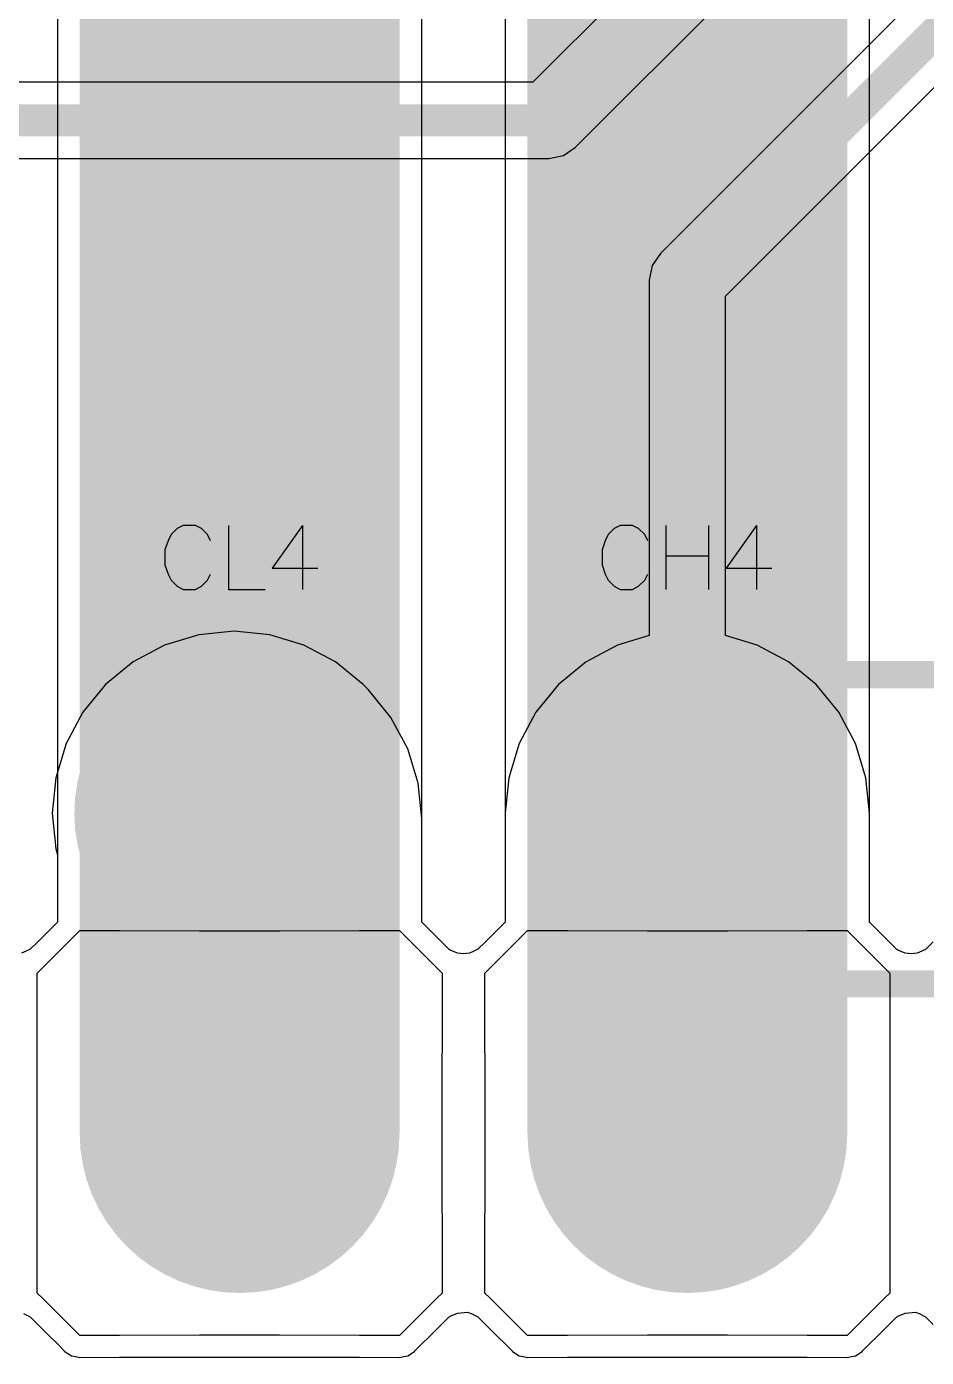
# Model space of a CAD drawing. Header units: millimetres. Extents: x 59 to 152, y 30 to 146.
# Drawn here: x 117.7 to 126.14, y 57.4 to 69.88 of the extents above; entities that cross this region are included whole.
import ezdxf

# ---------------------------------------------------------------- set-up
doc = ezdxf.new("R2010")
doc.units = ezdxf.units.MM
for name, color, linetype in [('BottomLayer', 5, 'Continuous'), ('BottomSolder', 6, 'Continuous'), ('MultiLayer', 9, 'Continuous'), ('PadHoleLayer', 156, 'Continuous'), ('TopLayer', 1, 'Continuous'), ('TopOverlay', 2, 'Continuous'), ('TopSolder', 216, 'Continuous'), ('ViaHoleLayer', 16, 'Continuous')]:
    doc.layers.add(name, color=color, linetype=linetype)

# ---------------------------------------------------------------- blocks, each defined once
blk = doc.blocks.new('RUEF250_233')
at = {"layer": 'BottomLayer', "const_width": 1}
for points in [[(-3, 0, 1), (-2, 0, 1)], [(2, 0, 1), (3, 0, 1)]]:
    blk.add_lwpolyline(points, format="xyb", close=True, dxfattribs=at)
at = {"layer": 'BottomSolder', "const_width": 1.05}
for points in [[(-3.025, 0, 1), (-1.975, 0, 1)], [(1.975, 0, 1), (3.025, 0, 1)]]:
    blk.add_lwpolyline(points, format="xyb", close=True, dxfattribs=at)
at = {"layer": 'MultiLayer', "const_width": 1}
for points in [[(-3, 0, 1), (-2, 0, 1)], [(2, 0, 1), (3, 0, 1)]]:
    blk.add_lwpolyline(points, format="xyb", close=True, dxfattribs=at)
at = {"layer": 'PadHoleLayer', "const_width": 0.8}
for points in [[(-2.9, 0, 1), (-2.1, 0, 1)], [(2.1, 0, 1), (2.9, 0, 1)]]:
    blk.add_lwpolyline(points, format="xyb", close=True, dxfattribs=at)
at = {"layer": 'TopLayer', "const_width": 1}
for points in [[(-3, 0, 1), (-2, 0, 1)], [(2, 0, 1), (3, 0, 1)]]:
    blk.add_lwpolyline(points, format="xyb", close=True, dxfattribs=at)
at = {"layer": 'TopOverlay', "const_width": 0.254}
for points in [[(-5.75, -1.4), (-5.75, 1.5)], [(-5.75, 1.5), (-4, 1.5)], [(4, 1.5), (5.7, 1.5)], [(5.7, -1.5), (5.7, 1.5)], [(-5.75, -1.4), (-4, -1.4)], [(4, -1.5), (5.7, -1.5)]]:
    blk.add_lwpolyline(points, dxfattribs=at)
at = {"layer": 'TopOverlay', "const_width": 0.127}
for points in [[(-5.813, 1.5, 1), (-5.686, 1.5, 1)], [(-5.813, 1.5, 1), (-5.686, 1.5, 1)], [(-4.063, 1.5, 1), (-3.936, 1.5, 1)], [(3.936, 1.5, 1), (4.063, 1.5, 1)], [(5.636, 1.5, 1), (5.763, 1.5, 1)], [(5.636, 1.5, 1), (5.763, 1.5, 1)], [(-5.813, -1.4, 1), (-5.686, -1.4, 1)], [(-5.813, -1.4, 1), (-5.686, -1.4, 1)], [(-4.063, -1.4, 1), (-3.936, -1.4, 1)], [(3.936, -1.5, 1), (4.063, -1.5, 1)], [(5.636, -1.5, 1), (5.763, -1.5, 1)], [(5.636, -1.5, 1), (5.763, -1.5, 1)]]:
    blk.add_lwpolyline(points, format="xyb", close=True, dxfattribs=at)
at = {"layer": 'TopSolder', "const_width": 1.05}
for points in [[(-3.025, 0, 1), (-1.975, 0, 1)], [(1.975, 0, 1), (3.025, 0, 1)]]:
    blk.add_lwpolyline(points, format="xyb", close=True, dxfattribs=at)
blk = doc.blocks.new('M____F___0039301101_323')
at = {"layer": 'BottomLayer', "const_width": 1.4}
for points in [[(-0.7, 5.5, 1), (0.7, 5.5, 1)], [(3.5, 5.5, 1), (4.9, 5.5, 1)]]:
    blk.add_lwpolyline(points, format="xyb", close=True, dxfattribs=at)
at = {"layer": 'BottomSolder', "const_width": 1.45}
for points in [[(-0.725, 5.5, 1), (0.725, 5.5, 1)], [(3.475, 5.5, 1), (4.925, 5.5, 1)]]:
    blk.add_lwpolyline(points, format="xyb", close=True, dxfattribs=at)
at = {"layer": 'MultiLayer', "const_width": 1.4}
for points in [[(-0.7, 5.5, 1), (0.7, 5.5, 1)], [(3.5, 5.5, 1), (4.9, 5.5, 1)]]:
    blk.add_lwpolyline(points, format="xyb", close=True, dxfattribs=at)
at = {"layer": 'PadHoleLayer', "const_width": 0.9}
for points in [[(-0.45, 5.5, 1), (0.45, 5.5, 1)], [(3.75, 5.5, 1), (4.65, 5.5, 1)]]:
    blk.add_lwpolyline(points, format="xyb", close=True, dxfattribs=at)
at = {"layer": 'TopLayer', "const_width": 1.4}
for points in [[(-0.7, 5.5, 1), (0.7, 5.5, 1)], [(3.5, 5.5, 1), (4.9, 5.5, 1)]]:
    blk.add_lwpolyline(points, format="xyb", close=True, dxfattribs=at)
at = {"layer": 'TopSolder', "const_width": 1.45}
for points in [[(-0.725, 5.5, 1), (0.725, 5.5, 1)], [(3.475, 5.5, 1), (4.925, 5.5, 1)]]:
    blk.add_lwpolyline(points, format="xyb", close=True, dxfattribs=at)

msp = doc.modelspace()

# ---------------------------------------------------------------- linework, layer by layer
at = {"layer": 'BottomLayer'}
for p, q in [((117.992, 75.6), (117.992, 61.48)), ((121.408, 61.48), (121.408, 74.892)), ((122.192, 73.93), (122.192, 61.48)), ((125.608, 61.48), (125.608, 73.222)), ((117.992, 61.48), (117.906, 61.394)), ((121.494, 61.394), (121.408, 61.48)), ((122.192, 61.48), (122.106, 61.394)), ((125.694, 61.394), (125.608, 61.48)), ((117.806, 61.294), (117.733, 61.221)), ((117.906, 61.394), (117.806, 61.294)), ((118.05, 61.25), (118.15, 61.35)), ((118.15, 61.35), (118.2, 61.4)), ((118.2, 61.4), (118.2, 61.4)), ((118.2, 61.4), (118.575, 61.399)), ((118.575, 61.399), (119.325, 61.397)), ((119.325, 61.397), (120.075, 61.397)), ((120.075, 61.397), (120.825, 61.399)), ((120.825, 61.399), (121.2, 61.4)), ((121.2, 61.4), (121.2, 61.4)), ((121.2, 61.4), (121.25, 61.35)), ((121.25, 61.35), (121.35, 61.25)), ((121.594, 61.294), (121.494, 61.394)), ((121.666, 61.222), (121.594, 61.294)), ((122.006, 61.294), (121.933, 61.221)), ((122.106, 61.394), (122.006, 61.294)), ((122.25, 61.25), (122.35, 61.35)), ((122.35, 61.35), (122.4, 61.4)), ((122.4, 61.4), (122.4, 61.4)), ((122.4, 61.4), (122.775, 61.399)), ((122.775, 61.399), (123.525, 61.397)), ((123.525, 61.397), (124.275, 61.397)), ((124.275, 61.397), (125.025, 61.399)), ((125.025, 61.399), (125.4, 61.4)), ((125.4, 61.4), (125.4, 61.4)), ((125.4, 61.4), (125.45, 61.35)), ((125.45, 61.35), (125.55, 61.25)), ((125.794, 61.294), (125.694, 61.394)), ((125.866, 61.222), (125.794, 61.294)), ((126.206, 61.294), (126.133, 61.221)), ((117.733, 61.221), (117.655, 61.189)), ((117.733, 61.221), (117.733, 61.221)), ((117.95, 61.15), (118.05, 61.25)), ((121.35, 61.25), (121.45, 61.15)), ((121.675, 61.216), (121.666, 61.222)), ((121.743, 61.189), (121.675, 61.216)), ((121.8, 61.183), (121.743, 61.189)), ((121.855, 61.189), (121.8, 61.183)), ((121.933, 61.221), (121.855, 61.189)), ((121.933, 61.221), (121.933, 61.221)), ((122.15, 61.15), (122.25, 61.25)), ((125.55, 61.25), (125.65, 61.15)), ((125.875, 61.216), (125.866, 61.222)), ((125.943, 61.189), (125.875, 61.216)), ((126, 61.183), (125.943, 61.189)), ((126.055, 61.189), (126, 61.183)), ((126.133, 61.221), (126.055, 61.189)), ((126.133, 61.221), (126.133, 61.221)), ((117.8, 61), (117.85, 61.05)), ((117.85, 61.05), (117.95, 61.15)), ((121.45, 61.15), (121.55, 61.05)), ((121.55, 61.05), (121.6, 61)), ((122, 61), (122.05, 61.05)), ((122.05, 61.05), (122.15, 61.15)), ((125.65, 61.15), (125.75, 61.05)), ((125.75, 61.05), (125.8, 61)), ((117.801, 60.625), (117.8, 61)), ((117.8, 61), (117.8, 61)), ((121.6, 61), (121.599, 60.625)), ((122.001, 60.625), (122, 61)), ((122, 61), (122, 61)), ((125.8, 61), (125.799, 60.625)), ((117.802, 59.875), (117.801, 60.625)), ((121.599, 60.625), (121.598, 59.875)), ((122.002, 59.875), (122.001, 60.625)), ((125.799, 60.625), (125.798, 59.875)), ((117.802, 59.125), (117.802, 59.875)), ((121.598, 59.875), (121.598, 59.125)), ((122.002, 59.125), (122.002, 59.875)), ((125.798, 59.875), (125.798, 59.125)), ((117.801, 58.375), (117.802, 59.125)), ((121.598, 59.125), (121.599, 58.375)), ((122.001, 58.375), (122.002, 59.125)), ((125.798, 59.125), (125.799, 58.375)), ((117.8, 58), (117.801, 58.375)), ((121.599, 58.375), (121.6, 58)), ((122, 58), (122.001, 58.375)), ((125.799, 58.375), (125.8, 58)), ((117.85, 57.95), (117.8, 58)), ((117.8, 58), (117.8, 58)), ((117.95, 57.85), (117.85, 57.95)), ((121.55, 57.95), (121.45, 57.85)), ((121.6, 58), (121.55, 57.95)), ((121.6, 58), (121.6, 58)), ((122.05, 57.95), (122, 58)), ((122, 58), (122, 58)), ((122.15, 57.85), (122.05, 57.95)), ((125.75, 57.95), (125.65, 57.85)), ((125.8, 58), (125.75, 57.95)), ((125.8, 58), (125.8, 58)), ((117.673, 57.808), (117.734, 57.778)), ((118.05, 57.75), (117.95, 57.85)), ((121.45, 57.85), (121.35, 57.75)), ((121.675, 57.784), (121.743, 57.811)), ((121.743, 57.811), (121.839, 57.821)), ((121.839, 57.821), (121.873, 57.808)), ((121.873, 57.808), (121.934, 57.778)), ((122.25, 57.75), (122.15, 57.85)), ((125.65, 57.85), (125.55, 57.75)), ((125.875, 57.784), (125.943, 57.811)), ((125.943, 57.811), (126.039, 57.821)), ((126.039, 57.821), (126.073, 57.808)), ((126.073, 57.808), (126.134, 57.778)), ((117.734, 57.778), (117.806, 57.706)), ((117.806, 57.706), (117.806, 57.706)), ((117.806, 57.706), (117.906, 57.606)), ((118.15, 57.65), (118.05, 57.75)), ((121.35, 57.75), (121.25, 57.65)), ((121.494, 57.606), (121.594, 57.706)), ((121.594, 57.706), (121.666, 57.778)), ((121.666, 57.778), (121.675, 57.784)), ((121.934, 57.778), (122.006, 57.706)), ((122.006, 57.706), (122.006, 57.706)), ((122.006, 57.706), (122.106, 57.606)), ((122.35, 57.65), (122.25, 57.75)), ((125.55, 57.75), (125.45, 57.65)), ((125.694, 57.606), (125.794, 57.706)), ((125.794, 57.706), (125.866, 57.778)), ((125.866, 57.778), (125.875, 57.784)), ((126.134, 57.778), (126.206, 57.706)), ((117.906, 57.606), (117.906, 57.606)), ((117.906, 57.606), (118.006, 57.506)), ((118.2, 57.6), (118.15, 57.65)), ((118.575, 57.601), (118.2, 57.6)), ((119.325, 57.603), (118.575, 57.601)), ((120.075, 57.603), (119.325, 57.603)), ((120.825, 57.601), (120.075, 57.603)), ((121.2, 57.6), (120.825, 57.601)), ((121.25, 57.65), (121.2, 57.6)), ((121.394, 57.506), (121.494, 57.606)), ((121.494, 57.606), (121.494, 57.606)), ((122.106, 57.606), (122.106, 57.606)), ((122.106, 57.606), (122.206, 57.506)), ((122.4, 57.6), (122.35, 57.65)), ((122.775, 57.601), (122.4, 57.6)), ((123.525, 57.603), (122.775, 57.601)), ((124.275, 57.603), (123.525, 57.603)), ((125.025, 57.601), (124.275, 57.603)), ((125.4, 57.6), (125.025, 57.601)), ((125.45, 57.65), (125.4, 57.6)), ((125.594, 57.506), (125.694, 57.606)), ((125.694, 57.606), (125.694, 57.606)), ((118.006, 57.506), (118.006, 57.506)), ((118.006, 57.506), (118.056, 57.456)), ((118.056, 57.456), (118.056, 57.456)), ((118.056, 57.456), (118.056, 57.455)), ((118.056, 57.455), (118.089, 57.433)), ((118.089, 57.433), (118.122, 57.412)), ((121.278, 57.412), (121.311, 57.434)), ((121.311, 57.434), (121.344, 57.455)), ((121.344, 57.456), (121.394, 57.506)), ((121.344, 57.455), (121.344, 57.456)), ((121.344, 57.456), (121.344, 57.456)), ((121.394, 57.506), (121.394, 57.506)), ((122.206, 57.506), (122.206, 57.506)), ((122.206, 57.506), (122.256, 57.456)), ((122.256, 57.456), (122.256, 57.456)), ((122.256, 57.456), (122.256, 57.455)), ((122.256, 57.455), (122.289, 57.433)), ((122.289, 57.433), (122.322, 57.412)), ((125.478, 57.412), (125.511, 57.434)), ((125.511, 57.434), (125.544, 57.455)), ((125.544, 57.456), (125.594, 57.506)), ((125.544, 57.455), (125.544, 57.456)), ((125.544, 57.456), (125.544, 57.456)), ((125.594, 57.506), (125.594, 57.506)), ((118.122, 57.412), (118.122, 57.412)), ((118.122, 57.412), (118.123, 57.411)), ((118.123, 57.411), (118.161, 57.404)), ((118.161, 57.404), (118.2, 57.396)), ((118.2, 57.396), (118.2, 57.396)), ((118.2, 57.396), (118.201, 57.396)), ((118.201, 57.396), (118.575, 57.397)), ((118.575, 57.397), (119.325, 57.399)), ((119.325, 57.399), (120.075, 57.399)), ((120.075, 57.399), (120.825, 57.397)), ((120.825, 57.397), (121.199, 57.396)), ((121.199, 57.396), (121.2, 57.396)), ((121.2, 57.396), (121.239, 57.404)), ((121.2, 57.396), (121.2, 57.396)), ((121.239, 57.404), (121.277, 57.411)), ((121.277, 57.411), (121.278, 57.412)), ((121.278, 57.412), (121.278, 57.412)), ((122.322, 57.412), (122.322, 57.412)), ((122.322, 57.412), (122.323, 57.411)), ((122.323, 57.411), (122.361, 57.404)), ((122.361, 57.404), (122.4, 57.396)), ((122.4, 57.396), (122.4, 57.396)), ((122.4, 57.396), (122.401, 57.396)), ((122.401, 57.396), (122.775, 57.397)), ((122.775, 57.397), (123.525, 57.399)), ((123.525, 57.399), (124.275, 57.399)), ((124.275, 57.399), (125.025, 57.397)), ((125.025, 57.397), (125.399, 57.396)), ((125.399, 57.396), (125.4, 57.396)), ((125.4, 57.396), (125.439, 57.404)), ((125.4, 57.396), (125.4, 57.396)), ((125.439, 57.404), (125.477, 57.411)), ((125.477, 57.411), (125.478, 57.412)), ((125.478, 57.412), (125.478, 57.412))]:
    msp.add_line(p, q, dxfattribs=at)
at = {"layer": 'BottomLayer', "const_width": 3}
for points in [[(119.7, 59.5), (119.7, 75.6)], [(123.9, 59.5), (123.9, 73.93)]]:
    msp.add_lwpolyline(points, dxfattribs=at)
at = {"layer": 'BottomLayer'}
for points, const_width in [([(119.332, 62.5, 1), (119.967, 62.5, 1)], 0.635), ([(123.532, 62.5, 1), (124.167, 62.5, 1)], 0.635), ([(118.95, 59.5, 1), (120.45, 59.5, 1)], 1.5), ([(123.15, 59.5, 1), (124.65, 59.5, 1)], 1.5)]:
    msp.add_lwpolyline(points, format="xyb", close=True, dxfattribs=dict(at, const_width=const_width))
at = {"layer": 'BottomSolder', "const_width": 0.685}
for points in [[(119.307, 62.5, 1), (119.992, 62.5, 1)], [(123.507, 62.5, 1), (124.192, 62.5, 1)]]:
    msp.add_lwpolyline(points, format="xyb", close=True, dxfattribs=at)
at = {"layer": 'MultiLayer', "const_width": 0.635}
for points in [[(119.332, 62.5, 1), (119.967, 62.5, 1)], [(123.532, 62.5, 1), (124.167, 62.5, 1)]]:
    msp.add_lwpolyline(points, format="xyb", close=True, dxfattribs=at)
at = {"layer": 'TopLayer'}
for p, q in [((124.971, 71.876), (122.452, 69.357)), ((122.852, 68.748), (125.397, 71.292)), ((126.587, 70.691), (123.648, 67.752)), ((124.257, 67.352), (127.196, 70.291)), ((122.452, 69.357), (77.863, 69.357)), ((122.6, 68.643), (122.737, 68.67)), ((122.737, 68.67), (122.852, 68.748)), ((77.863, 68.643), (122.6, 68.643)), ((123.648, 67.752), (123.57, 67.637)), ((123.57, 67.637), (123.543, 67.5)), ((123.543, 67.5), (123.543, 64.168)), ((124.257, 64.168), (124.257, 67.352)), ((119.317, 64.175), (118.996, 64.078)), ((119.65, 64.208), (119.317, 64.175)), ((119.983, 64.175), (119.65, 64.208)), ((120.304, 64.078), (119.983, 64.175)), ((123.543, 64.168), (123.246, 64.078)), ((124.554, 64.078), (124.257, 64.168)), ((118.996, 64.078), (118.701, 63.92)), ((120.599, 63.92), (120.304, 64.078)), ((123.246, 64.078), (122.951, 63.92)), ((124.849, 63.92), (124.554, 64.078)), ((118.701, 63.92), (118.442, 63.708)), ((120.858, 63.708), (120.599, 63.92)), ((122.951, 63.92), (122.692, 63.708)), ((125.108, 63.708), (124.849, 63.92)), ((118.442, 63.708), (118.23, 63.449)), ((120.908, 63.658), (120.858, 63.708)), ((122.692, 63.708), (122.48, 63.449)), ((125.32, 63.449), (125.108, 63.708)), ((121.12, 63.399), (120.908, 63.658)), ((118.23, 63.449), (118.072, 63.154)), ((122.48, 63.449), (122.322, 63.154)), ((125.478, 63.154), (125.32, 63.449)), ((121.278, 63.104), (121.12, 63.399)), ((118.072, 63.154), (117.975, 62.833)), ((121.375, 62.783), (121.278, 63.104)), ((122.322, 63.154), (122.225, 62.833)), ((125.575, 62.833), (125.478, 63.154)), ((117.975, 62.833), (117.942, 62.5)), ((122.225, 62.833), (122.192, 62.5)), ((125.608, 62.5), (125.575, 62.833)), ((121.408, 62.45), (121.375, 62.783)), ((117.942, 62.5), (117.975, 62.167)), ((121.408, 61.48), (121.408, 62.45)), ((122.192, 62.5), (122.192, 61.48)), ((125.608, 61.48), (125.608, 62.5)), ((117.975, 62.167), (117.992, 62.11)), ((117.992, 62.11), (117.992, 61.48)), ((117.992, 61.48), (117.906, 61.394)), ((121.494, 61.394), (121.408, 61.48)), ((122.192, 61.48), (122.106, 61.394)), ((125.694, 61.394), (125.608, 61.48)), ((117.806, 61.294), (117.733, 61.221)), ((117.906, 61.394), (117.806, 61.294)), ((118.05, 61.25), (118.15, 61.35)), ((118.15, 61.35), (118.2, 61.4)), ((118.2, 61.4), (118.2, 61.4)), ((118.2, 61.4), (118.575, 61.399)), ((118.575, 61.399), (119.325, 61.397)), ((119.325, 61.397), (120.075, 61.397)), ((120.075, 61.397), (120.825, 61.399)), ((120.825, 61.399), (121.2, 61.4)), ((121.2, 61.4), (121.2, 61.4)), ((121.2, 61.4), (121.25, 61.35)), ((121.25, 61.35), (121.35, 61.25)), ((121.594, 61.294), (121.494, 61.394)), ((121.666, 61.222), (121.594, 61.294)), ((122.006, 61.294), (121.933, 61.221)), ((122.106, 61.394), (122.006, 61.294)), ((122.25, 61.25), (122.35, 61.35)), ((122.35, 61.35), (122.4, 61.4)), ((122.4, 61.4), (122.4, 61.4)), ((122.4, 61.4), (122.775, 61.399)), ((122.775, 61.399), (123.525, 61.397)), ((123.525, 61.397), (124.275, 61.397)), ((124.275, 61.397), (125.025, 61.399)), ((125.025, 61.399), (125.4, 61.4)), ((125.4, 61.4), (125.4, 61.4)), ((125.4, 61.4), (125.45, 61.35)), ((125.45, 61.35), (125.55, 61.25)), ((125.794, 61.294), (125.694, 61.394)), ((125.866, 61.222), (125.794, 61.294)), ((126.206, 61.294), (126.133, 61.221)), ((117.733, 61.221), (117.655, 61.189)), ((117.733, 61.221), (117.733, 61.221)), ((117.95, 61.15), (118.05, 61.25)), ((121.35, 61.25), (121.45, 61.15)), ((121.675, 61.216), (121.666, 61.222)), ((121.743, 61.189), (121.675, 61.216)), ((121.8, 61.183), (121.743, 61.189)), ((121.855, 61.189), (121.8, 61.183)), ((121.933, 61.221), (121.855, 61.189)), ((121.933, 61.221), (121.933, 61.221)), ((122.15, 61.15), (122.25, 61.25)), ((125.55, 61.25), (125.65, 61.15)), ((125.875, 61.216), (125.866, 61.222)), ((125.943, 61.189), (125.875, 61.216)), ((126, 61.183), (125.943, 61.189)), ((126.055, 61.189), (126, 61.183)), ((126.133, 61.221), (126.055, 61.189)), ((126.133, 61.221), (126.133, 61.221)), ((117.8, 61), (117.85, 61.05)), ((117.85, 61.05), (117.95, 61.15)), ((121.45, 61.15), (121.55, 61.05)), ((121.55, 61.05), (121.6, 61)), ((122, 61), (122.05, 61.05)), ((122.05, 61.05), (122.15, 61.15)), ((125.65, 61.15), (125.75, 61.05)), ((125.75, 61.05), (125.8, 61)), ((117.801, 60.625), (117.8, 61)), ((117.8, 61), (117.8, 61)), ((121.6, 61), (121.599, 60.625)), ((122.001, 60.625), (122, 61)), ((122, 61), (122, 61)), ((125.8, 61), (125.799, 60.625)), ((117.802, 59.875), (117.801, 60.625)), ((121.599, 60.625), (121.598, 59.875)), ((122.002, 59.875), (122.001, 60.625)), ((125.799, 60.625), (125.798, 59.875)), ((117.802, 59.125), (117.802, 59.875)), ((121.598, 59.875), (121.598, 59.125)), ((122.002, 59.125), (122.002, 59.875)), ((125.798, 59.875), (125.798, 59.125)), ((117.801, 58.375), (117.802, 59.125)), ((121.598, 59.125), (121.599, 58.375)), ((122.001, 58.375), (122.002, 59.125)), ((125.798, 59.125), (125.799, 58.375)), ((117.8, 58), (117.801, 58.375)), ((121.599, 58.375), (121.6, 58)), ((122, 58), (122.001, 58.375)), ((125.799, 58.375), (125.8, 58)), ((117.85, 57.95), (117.8, 58)), ((117.8, 58), (117.8, 58)), ((117.95, 57.85), (117.85, 57.95)), ((121.55, 57.95), (121.45, 57.85)), ((121.6, 58), (121.55, 57.95)), ((121.6, 58), (121.6, 58)), ((122.05, 57.95), (122, 58)), ((122, 58), (122, 58)), ((122.15, 57.85), (122.05, 57.95)), ((125.75, 57.95), (125.65, 57.85)), ((125.8, 58), (125.75, 57.95)), ((125.8, 58), (125.8, 58)), ((117.673, 57.808), (117.734, 57.778)), ((118.05, 57.75), (117.95, 57.85)), ((121.45, 57.85), (121.35, 57.75)), ((121.675, 57.784), (121.743, 57.811)), ((121.743, 57.811), (121.839, 57.821)), ((121.839, 57.821), (121.873, 57.808)), ((121.873, 57.808), (121.934, 57.778)), ((122.25, 57.75), (122.15, 57.85)), ((125.65, 57.85), (125.55, 57.75)), ((125.875, 57.784), (125.943, 57.811)), ((125.943, 57.811), (126.039, 57.821)), ((126.039, 57.821), (126.073, 57.808)), ((126.073, 57.808), (126.134, 57.778)), ((117.734, 57.778), (117.806, 57.706)), ((117.806, 57.706), (117.806, 57.706)), ((117.806, 57.706), (117.906, 57.606)), ((118.15, 57.65), (118.05, 57.75)), ((121.35, 57.75), (121.25, 57.65)), ((121.494, 57.606), (121.594, 57.706)), ((121.594, 57.706), (121.666, 57.778)), ((121.666, 57.778), (121.675, 57.784)), ((121.934, 57.778), (122.006, 57.706)), ((122.006, 57.706), (122.006, 57.706)), ((122.006, 57.706), (122.106, 57.606)), ((122.35, 57.65), (122.25, 57.75)), ((125.55, 57.75), (125.45, 57.65)), ((125.694, 57.606), (125.794, 57.706)), ((125.794, 57.706), (125.866, 57.778)), ((125.866, 57.778), (125.875, 57.784)), ((126.134, 57.778), (126.206, 57.706)), ((117.906, 57.606), (117.906, 57.606)), ((117.906, 57.606), (118.006, 57.506)), ((118.2, 57.6), (118.15, 57.65)), ((118.575, 57.601), (118.2, 57.6)), ((119.325, 57.603), (118.575, 57.601)), ((120.075, 57.603), (119.325, 57.603)), ((120.825, 57.601), (120.075, 57.603)), ((121.2, 57.6), (120.825, 57.601)), ((121.25, 57.65), (121.2, 57.6)), ((121.394, 57.506), (121.494, 57.606)), ((121.494, 57.606), (121.494, 57.606)), ((122.106, 57.606), (122.106, 57.606)), ((122.106, 57.606), (122.206, 57.506)), ((122.4, 57.6), (122.35, 57.65)), ((122.775, 57.601), (122.4, 57.6)), ((123.525, 57.603), (122.775, 57.601)), ((124.275, 57.603), (123.525, 57.603)), ((125.025, 57.601), (124.275, 57.603)), ((125.4, 57.6), (125.025, 57.601)), ((125.45, 57.65), (125.4, 57.6)), ((125.594, 57.506), (125.694, 57.606)), ((125.694, 57.606), (125.694, 57.606)), ((118.006, 57.506), (118.006, 57.506)), ((118.006, 57.506), (118.056, 57.456)), ((118.056, 57.456), (118.056, 57.456)), ((118.056, 57.456), (118.056, 57.455)), ((118.056, 57.455), (118.089, 57.433)), ((118.089, 57.433), (118.122, 57.412)), ((121.278, 57.412), (121.311, 57.434)), ((121.311, 57.434), (121.344, 57.455)), ((121.344, 57.456), (121.394, 57.506)), ((121.344, 57.455), (121.344, 57.456)), ((121.344, 57.456), (121.344, 57.456)), ((121.394, 57.506), (121.394, 57.506)), ((122.206, 57.506), (122.206, 57.506)), ((122.206, 57.506), (122.256, 57.456)), ((122.256, 57.456), (122.256, 57.456)), ((122.256, 57.456), (122.256, 57.455)), ((122.256, 57.455), (122.289, 57.433)), ((122.289, 57.433), (122.322, 57.412)), ((125.478, 57.412), (125.511, 57.434)), ((125.511, 57.434), (125.544, 57.455)), ((125.544, 57.456), (125.594, 57.506)), ((125.544, 57.455), (125.544, 57.456)), ((125.544, 57.456), (125.544, 57.456)), ((125.594, 57.506), (125.594, 57.506)), ((118.122, 57.412), (118.122, 57.412)), ((118.122, 57.412), (118.123, 57.411)), ((118.123, 57.411), (118.161, 57.404)), ((118.161, 57.404), (118.2, 57.396)), ((118.2, 57.396), (118.2, 57.396)), ((118.2, 57.396), (118.201, 57.396)), ((118.201, 57.396), (118.575, 57.397)), ((118.575, 57.397), (119.325, 57.399)), ((119.325, 57.399), (120.075, 57.399)), ((120.075, 57.399), (120.825, 57.397)), ((120.825, 57.397), (121.199, 57.396)), ((121.199, 57.396), (121.2, 57.396)), ((121.2, 57.396), (121.239, 57.404)), ((121.2, 57.396), (121.2, 57.396)), ((121.239, 57.404), (121.277, 57.411)), ((121.277, 57.411), (121.278, 57.412)), ((121.278, 57.412), (121.278, 57.412)), ((122.322, 57.412), (122.322, 57.412)), ((122.322, 57.412), (122.323, 57.411)), ((122.323, 57.411), (122.361, 57.404)), ((122.361, 57.404), (122.4, 57.396)), ((122.4, 57.396), (122.4, 57.396)), ((122.4, 57.396), (122.401, 57.396)), ((122.401, 57.396), (122.775, 57.397)), ((122.775, 57.397), (123.525, 57.399)), ((123.525, 57.399), (124.275, 57.399)), ((124.275, 57.399), (125.025, 57.397)), ((125.025, 57.397), (125.399, 57.396)), ((125.399, 57.396), (125.4, 57.396)), ((125.4, 57.396), (125.439, 57.404)), ((125.4, 57.396), (125.4, 57.396)), ((125.439, 57.404), (125.477, 57.411)), ((125.477, 57.411), (125.478, 57.412)), ((125.478, 57.412), (125.478, 57.412))]:
    msp.add_line(p, q, dxfattribs=at)
for points, const_width in [([(122.6, 69), (125.6, 72)], 0.3), ([(123.9, 67.5), (126.944, 70.544)], 0.3), ([(77.5, 69), (122.6, 69)], 0.3), ([(123.9, 62.5), (123.9, 67.5)], 0.3), ([(119.65, 62.5), (119.7, 62.45)], 3), ([(119.7, 59.5), (119.7, 62.45)], 3), ([(123.9, 59.5), (123.9, 62.5)], 3)]:
    msp.add_lwpolyline(points, dxfattribs=dict(at, const_width=const_width))
for points, const_width in [([(122.525, 69, 1), (122.675, 69, 1)], 0.15), ([(122.525, 69, 1), (122.675, 69, 1)], 0.15), ([(123.825, 67.5, 1), (123.975, 67.5, 1)], 0.15), ([(123.825, 67.5, 1), (123.975, 67.5, 1)], 0.15), ([(118.9, 62.5, 1), (120.4, 62.5, 1)], 1.5), ([(118.95, 62.45, 1), (120.45, 62.45, 1)], 1.5), ([(118.95, 62.45, 1), (120.45, 62.45, 1)], 1.5), ([(123.15, 62.5, 1), (124.65, 62.5, 1)], 1.5), ([(119.332, 62.5, 1), (119.967, 62.5, 1)], 0.635), ([(123.532, 62.5, 1), (124.167, 62.5, 1)], 0.635), ([(123.825, 62.5, 1), (123.975, 62.5, 1)], 0.15), ([(118.95, 59.5, 1), (120.45, 59.5, 1)], 1.5), ([(123.15, 59.5, 1), (124.65, 59.5, 1)], 1.5)]:
    msp.add_lwpolyline(points, format="xyb", close=True, dxfattribs=dict(at, const_width=const_width))
at = {"layer": 'TopOverlay'}
for p, q in [((119.114, 65.171), (119.057, 65.114)), ((119.171, 65.2), (119.114, 65.171)), ((119.286, 65.2), (119.171, 65.2)), ((119.343, 65.171), (119.286, 65.2)), ((119.4, 65.114), (119.343, 65.171)), ((119.597, 65.2), (119.597, 64.6)), ((120.291, 65.2), (120.005, 64.8)), ((120.291, 65.2), (120.291, 64.6)), ((123.214, 65.171), (123.157, 65.114)), ((123.271, 65.2), (123.214, 65.171)), ((123.386, 65.2), (123.271, 65.2)), ((123.443, 65.171), (123.386, 65.2)), ((123.5, 65.114), (123.443, 65.171)), ((123.697, 65.2), (123.697, 64.6)), ((124.097, 65.2), (124.097, 64.6)), ((124.548, 65.2), (124.263, 64.8)), ((124.548, 65.2), (124.548, 64.6)), ((119.029, 65.057), (119, 64.971)), ((119.057, 65.114), (119.029, 65.057)), ((119.428, 65.057), (119.4, 65.114)), ((123.129, 65.057), (123.1, 64.971)), ((123.157, 65.114), (123.129, 65.057)), ((123.528, 65.057), (123.5, 65.114)), ((119, 64.971), (119, 64.829)), ((123.1, 64.971), (123.1, 64.829)), ((123.697, 64.914), (124.097, 64.914)), ((119, 64.829), (119.029, 64.743)), ((120.005, 64.8), (120.434, 64.8)), ((123.1, 64.829), (123.129, 64.743)), ((124.263, 64.8), (124.691, 64.8)), ((119.029, 64.743), (119.057, 64.686)), ((119.057, 64.686), (119.114, 64.629)), ((119.343, 64.629), (119.4, 64.686)), ((119.4, 64.686), (119.428, 64.743)), ((123.129, 64.743), (123.157, 64.686)), ((123.157, 64.686), (123.214, 64.629)), ((123.443, 64.629), (123.5, 64.686)), ((123.5, 64.686), (123.528, 64.743)), ((119.114, 64.629), (119.171, 64.6)), ((119.171, 64.6), (119.286, 64.6)), ((119.286, 64.6), (119.343, 64.629)), ((119.597, 64.6), (119.94, 64.6)), ((123.214, 64.629), (123.271, 64.6)), ((123.271, 64.6), (123.386, 64.6)), ((123.386, 64.6), (123.443, 64.629))]:
    msp.add_line(p, q, dxfattribs=at)
at = {"layer": 'TopSolder', "const_width": 0.685}
for points in [[(119.307, 62.5, 1), (119.992, 62.5, 1)], [(123.507, 62.5, 1), (124.192, 62.5, 1)]]:
    msp.add_lwpolyline(points, format="xyb", close=True, dxfattribs=at)
at = {"layer": 'ViaHoleLayer', "const_width": 0.356}
for points in [[(119.472, 62.5, 1), (119.828, 62.5, 1)], [(123.672, 62.5, 1), (124.028, 62.5, 1)]]:
    msp.add_lwpolyline(points, format="xyb", close=True, dxfattribs=at)

# ---------------------------------------------------------------- block references
at = {"rotation": 360}
msp.add_blockref('RUEF250_233', (130.6, 62.3), dxfattribs=at)
msp.add_blockref('M____F___0039301101_323', (119.7, 54))

doc.saveas('drawing.dxf')
